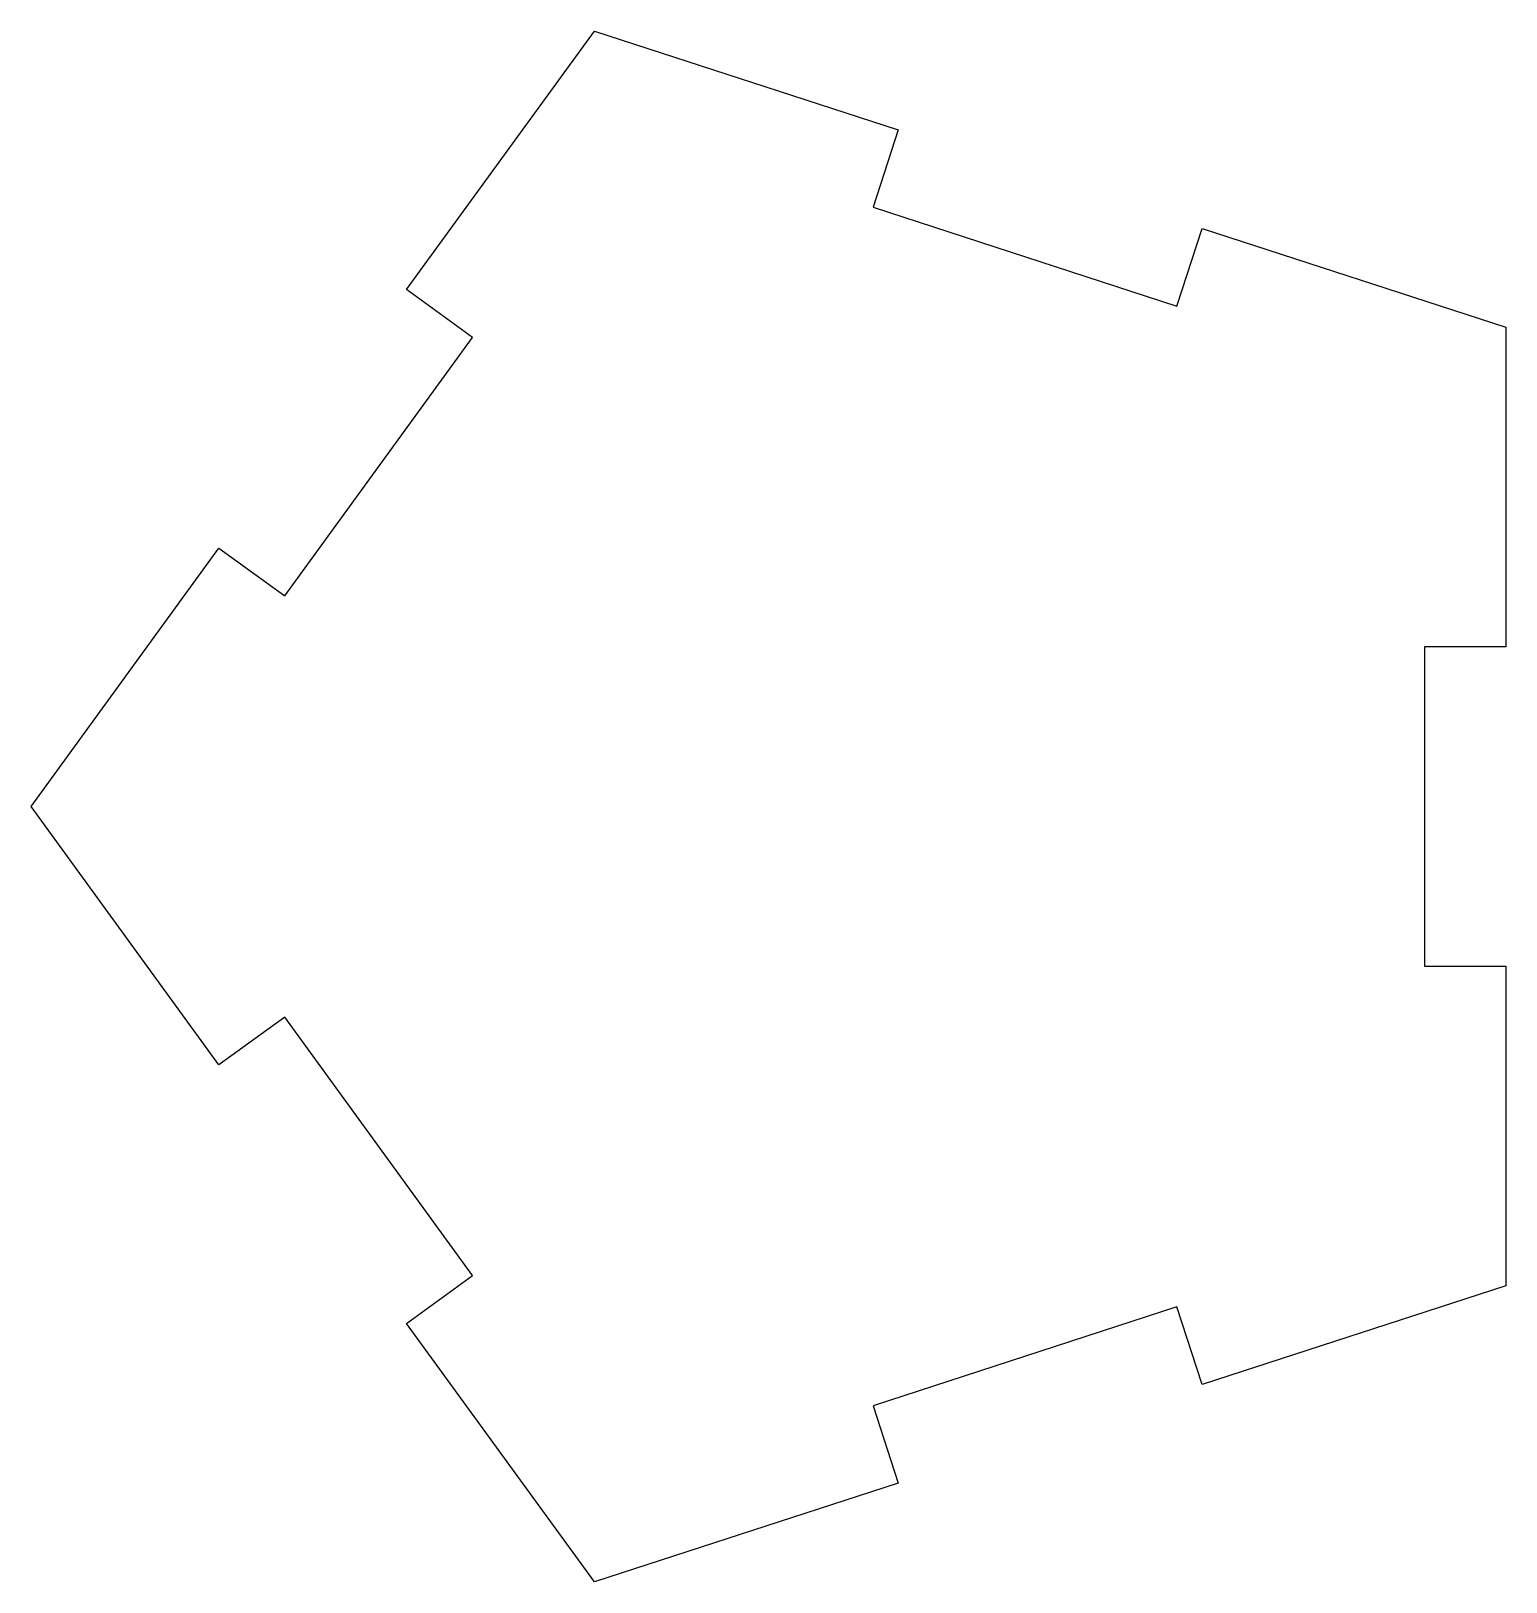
# Model space of a CAD drawing. Header units: metres. Extents: x -50 to 40.5, y -47.6 to 47.6.
import ezdxf

# ---------------------------------------------------------------- set-up
doc = ezdxf.new("R2010")
doc.units = ezdxf.units.M

msp = doc.modelspace()

# ---------------------------------------------------------------- linework, layer by layer
for p, q in [((-26.967, 31.702), (-15.451, 47.553)), ((-15.451, 47.553), (3.183, 41.498)), ((3.183, 41.498), (1.638, 36.743)), ((1.638, 36.743), (20.272, 30.689)), ((20.272, 30.689), (21.817, 35.444)), ((21.817, 35.444), (40.451, 29.389)), ((-22.922, 28.763), (-26.967, 31.702)), ((-34.439, 12.912), (-22.922, 28.763)), ((40.451, 29.389), (40.451, 9.796)), ((-50, 0), (-38.484, 15.851)), ((-38.484, 15.851), (-34.439, 12.912)), ((35.451, 9.796), (35.451, -9.796)), ((40.451, 9.796), (35.451, 9.796)), ((-38.484, -15.851), (-50, 0)), ((35.451, -9.796), (40.451, -9.796)), ((40.451, -9.796), (40.451, -29.389)), ((-34.439, -12.912), (-38.484, -15.851)), ((-22.922, -28.763), (-34.439, -12.912)), ((-26.967, -31.702), (-22.922, -28.763)), ((40.451, -29.389), (21.817, -35.444)), ((20.272, -30.689), (1.638, -36.743)), ((21.817, -35.444), (20.272, -30.689)), ((-15.451, -47.553), (-26.967, -31.702)), ((1.638, -36.743), (3.183, -41.498)), ((3.183, -41.498), (-15.451, -47.553))]:
    msp.add_line(p, q)

doc.saveas('drawing.dxf')
